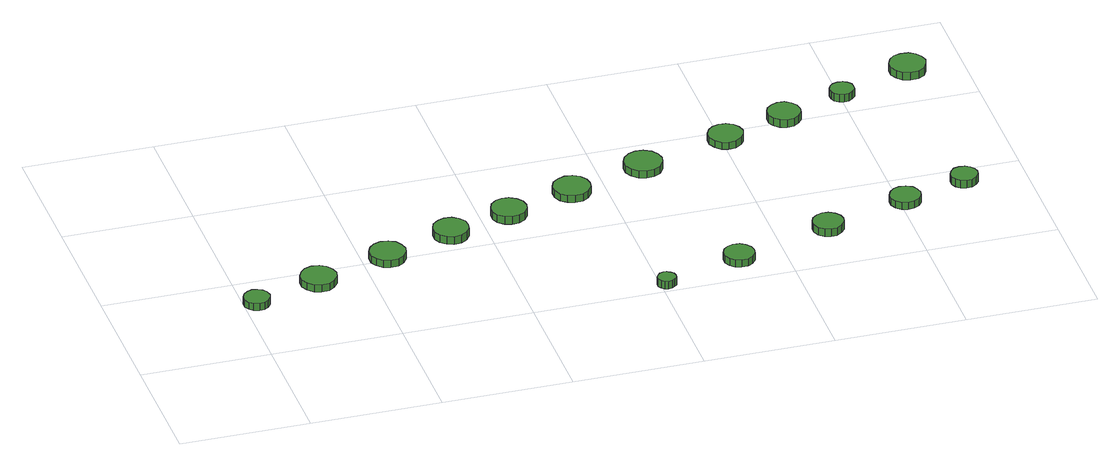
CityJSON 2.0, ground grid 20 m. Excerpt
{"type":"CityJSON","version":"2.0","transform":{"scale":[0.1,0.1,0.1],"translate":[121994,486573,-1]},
"CityObjects":{
"tree1":{"type":"SolitaryVegetationObject","attributes":{"function":"something"},"geometry":[{"type":"MultiSurface","lod":"1","boundaries":[[[0,1,2,3,4,5,6,7,8,9,10,11,12,13,14]],[[15,16,17,18,19,20,21,22,23,24,25,26,27,28,29]],[[0,29,28,1]],[[1,28,27,2]],[[2,27,26,3]],[[3,26,25,4]],[[4,25,24,5]],[[5,24,23,6]],[[6,23,22,7]],[[7,22,21,8]],[[8,21,20,9]],[[9,20,19,10]],[[10,19,18,11]],[[11,18,17,12]],[[12,17,16,13]],[[13,16,15,14]],[[14,15,29,0]]]}]},
"tree2":{"type":"SolitaryVegetationObject","attributes":{"function":"something"},"geometry":[{"type":"MultiSurface","lod":"1","boundaries":[[[30,31,32,33,34,35,36,37,38,39,40,41,42,43,44]],[[45,46,47,48,49,50,51,52,53,54,55,56,57,58,59]],[[30,59,58,31]],[[31,58,57,32]],[[32,57,56,33]],[[33,56,55,34]],[[34,55,54,35]],[[35,54,53,36]],[[36,53,52,37]],[[37,52,51,38]],[[38,51,50,39]],[[39,50,49,40]],[[40,49,48,41]],[[41,48,47,42]],[[42,47,46,43]],[[43,46,45,44]],[[44,45,59,30]]]}]},
"tree3":{"type":"SolitaryVegetationObject","attributes":{"function":"something"},"geometry":[{"type":"MultiSurface","lod":"1","boundaries":[[[60,61,62,63,64,65,66,67,68,69,70,71,72,73,74]],[[75,76,77,78,79,80,81,82,83,84,85,86,87,88,89]],[[60,89,88,61]],[[61,88,87,62]],[[62,87,86,63]],[[63,86,85,64]],[[64,85,84,65]],[[65,84,83,66]],[[66,83,82,67]],[[67,82,81,68]],[[68,81,80,69]],[[69,80,79,70]],[[70,79,78,71]],[[71,78,77,72]],[[72,77,76,73]],[[73,76,75,74]],[[74,75,89,60]]]}]},
"tree4":{"type":"SolitaryVegetationObject","attributes":{"function":"something"},"geometry":[{"type":"MultiSurface","lod":"1","boundaries":[[[90,91,92,93,94,95,96,97,98,99,100,101,102,103,104]],[[105,106,107,108,109,110,111,112,113,114,115,116,117,118,119]],[[90,119,118,91]],[[91,118,117,92]],[[92,117,116,93]],[[93,116,115,94]],[[94,115,114,95]],[[95,114,113,96]],[[96,113,112,97]],[[97,112,111,98]],[[98,111,110,99]],[[99,110,109,100]],[[100,109,108,101]],[[101,108,107,102]],[[102,107,106,103]],[[103,106,105,104]],[[104,105,119,90]]]}]},
"tree5":{"type":"SolitaryVegetationObject","attributes":{"function":"something"},"geometry":[{"type":"MultiSurface","lod":"1","boundaries":[[[120,121,122,123,124,125,126,127,128,129,130,131,132,133,134]],[[135,136,137,138,139,140,141,142,143,144,145,146,147,148,149]],[[120,149,148,121]],[[121,148,147,122]],[[122,147,146,123]],[[123,146,145,124]],[[124,145,144,125]],[[125,144,143,126]],[[126,143,142,127]],[[127,142,141,128]],[[128,141,140,129]],[[129,140,139,130]],[[130,139,138,131]],[[131,138,137,132]],[[132,137,136,133]],[[133,136,135,134]],[[134,135,149,120]]]}]},
"tree6":{"type":"SolitaryVegetationObject","attributes":{"function":"something"},"geometry":[{"type":"MultiSurface","lod":"1","boundaries":[[[150,151,152,153,154,155,156,157,158,159,160,161,162,163,164]],[[165,166,167,168,169,170,171,172,173,174,175,176,177,178,179]],[[150,179,178,151]],[[151,178,177,152]],[[152,177,176,153]],[[153,176,175,154]],[[154,175,174,155]],[[155,174,173,156]],[[156,173,172,157]],[[157,172,171,158]],[[158,171,170,159]],[[159,170,169,160]],[[160,169,168,161]],[[161,168,167,162]],[[162,167,166,163]],[[163,166,165,164]],[[164,165,179,150]]]}]},
"tree7":{"type":"SolitaryVegetationObject","attributes":{"function":"something"},"geometry":[{"type":"MultiSurface","lod":"1","boundaries":[[[180,181,182,183,184,185,186,187,188,189,190,191,192,193,194]],[[195,196,197,198,199,200,201,202,203,204,205,206,207,208,209]],[[180,209,208,181]],[[181,208,207,182]],[[182,207,206,183]],[[183,206,205,184]],[[184,205,204,185]],[[185,204,203,186]],[[186,203,202,187]],[[187,202,201,188]],[[188,201,200,189]],[[189,200,199,190]],[[190,199,198,191]],[[191,198,197,192]],[[192,197,196,193]],[[193,196,195,194]],[[194,195,209,180]]]}]},
"tree8":{"type":"SolitaryVegetationObject","attributes":{"function":"something"},"geometry":[{"type":"MultiSurface","lod":"1","boundaries":[[[210,211,212,213,214,215,216,217,218,219,220,221,222,223,224]],[[225,226,227,228,229,230,231,232,233,234,235,236,237,238,239]],[[210,239,238,211]],[[211,238,237,212]],[[212,237,236,213]],[[213,236,235,214]],[[214,235,234,215]],[[215,234,233,216]],[[216,233,232,217]],[[217,232,231,218]],[[218,231,230,219]],[[219,230,229,220]],[[220,229,228,221]],[[221,228,227,222]],[[222,227,226,223]],[[223,226,225,224]],[[224,225,239,210]]]}]},
"tree9":{"type":"SolitaryVegetationObject","attributes":{"function":"something"},"geometry":[{"type":"MultiSurface","lod":"1","boundaries":[[[240,241,242,243,244,245,246,247,248,249,250,251,252,253,254]],[[255,256,257,258,259,260,261,262,263,264,265,266,267,268,269]],[[240,269,268,241]],[[241,268,267,242]],[[242,267,266,243]],[[243,266,265,244]],[[244,265,264,245]],[[245,264,263,246]],[[246,263,262,247]],[[247,262,261,248]],[[248,261,260,249]],[[249,260,259,250]],[[250,259,258,251]],[[251,258,257,252]],[[252,257,256,253]],[[253,256,255,254]],[[254,255,269,240]]]}]},
"tree10":{"type":"SolitaryVegetationObject","attributes":{"function":"something"},"geometry":[{"type":"MultiSurface","lod":"1","boundaries":[[[270,271,272,273,274,275,276,277,278,279,280,281,282,283,284]],[[285,286,287,288,289,290,291,292,293,294,295,296,297,298,299]],[[270,299,298,271]],[[271,298,297,272]],[[272,297,296,273]],[[273,296,295,274]],[[274,295,294,275]],[[275,294,293,276]],[[276,293,292,277]],[[277,292,291,278]],[[278,291,290,279]],[[279,290,289,280]],[[280,289,288,281]],[[281,288,287,282]],[[282,287,286,283]],[[283,286,285,284]],[[284,285,299,270]]]}]},
"tree11":{"type":"SolitaryVegetationObject","attributes":{"function":"something"},"geometry":[{"type":"MultiSurface","lod":"1","boundaries":[[[300,301,302,303,304,305,306,307,308,309,310,311,312,313,314]],[[315,316,317,318,319,320,321,322,323,324,325,326,327,328,329]],[[300,329,328,301]],[[301,328,327,302]],[[302,327,326,303]],[[303,326,325,304]],[[304,325,324,305]],[[305,324,323,306]],[[306,323,322,307]],[[307,322,321,308]],[[308,321,320,309]],[[309,320,319,310]],[[310,319,318,311]],[[311,318,317,312]],[[312,317,316,313]],[[313,316,315,314]],[[314,315,329,300]]]}]},
"tree12":{"type":"SolitaryVegetationObject","attributes":{"function":"something"},"geometry":[{"type":"MultiSurface","lod":"1","boundaries":[[[330,331,332,333,334,335,336,337,338,339,340,341,342,343,344]],[[345,346,347,348,349,350,351,352,353,354,355,356,357,358,359]],[[330,359,358,331]],[[331,358,357,332]],[[332,357,356,333]],[[333,356,355,334]],[[334,355,354,335]],[[335,354,353,336]],[[336,353,352,337]],[[337,352,351,338]],[[338,351,350,339]],[[339,350,349,340]],[[340,349,348,341]],[[341,348,347,342]],[[342,347,346,343]],[[343,346,345,344]],[[344,345,359,330]]]}]},
"tree13":{"type":"SolitaryVegetationObject","attributes":{"function":"something"},"geometry":[{"type":"MultiSurface","lod":"1","boundaries":[[[360,361,362,363,364,365,366,367,368,369,370,371,372,373,374]],[[375,376,377,378,379,380,381,382,383,384,385,386,387,388,389]],[[360,389,388,361]],[[361,388,387,362]],[[362,387,386,363]],[[363,386,385,364]],[[364,385,384,365]],[[365,384,383,366]],[[366,383,382,367]],[[367,382,381,368]],[[368,381,380,369]],[[369,380,379,370]],[[370,379,378,371]],[[371,378,377,372]],[[372,377,376,373]],[[373,376,375,374]],[[374,375,389,360]]]}]},
"tree14":{"type":"SolitaryVegetationObject","attributes":{"function":"something"},"geometry":[{"type":"MultiSurface","lod":"1","boundaries":[[[390,391,392,393,394,395,396,397,398,399,400,401,402,403,404]],[[405,406,407,408,409,410,411,412,413,414,415,416,417,418,419]],[[390,419,418,391]],[[391,418,417,392]],[[392,417,416,393]],[[393,416,415,394]],[[394,415,414,395]],[[395,414,413,396]],[[396,413,412,397]],[[397,412,411,398]],[[398,411,410,399]],[[399,410,409,400]],[[400,409,408,401]],[[401,408,407,402]],[[402,407,406,403]],[[403,406,405,404]],[[404,405,419,390]]]}]},
"tree15":{"type":"SolitaryVegetationObject","attributes":{"function":"something"},"geometry":[{"type":"MultiSurface","lod":"1","boundaries":[[[420,421,422,423,424,425,426,427,428,429,430,431,432,433,434]],[[435,436,437,438,439,440,441,442,443,444,445,446,447,448,449]],[[420,449,448,421]],[[421,448,447,422]],[[422,447,446,423]],[[423,446,445,424]],[[424,445,444,425]],[[425,444,443,426]],[[426,443,442,427]],[[427,442,441,428]],[[428,441,440,429]],[[429,440,439,430]],[[430,439,438,431]],[[431,438,437,432]],[[432,437,436,433]],[[433,436,435,434]],[[434,435,449,420]]]}]},
"tree16":{"type":"SolitaryVegetationObject","attributes":{"function":"something"},"geometry":[{"type":"MultiSurface","lod":"1","boundaries":[[[450,451,452,453,454,455,456,457,458,459,460,461,462,463,464]],[[465,466,467,468,469,470,471,472,473,474,475,476,477,478,479]],[[450,479,478,451]],[[451,478,477,452]],[[452,477,476,453]],[[453,476,475,454]],[[454,475,474,455]],[[455,474,473,456]],[[456,473,472,457]],[[457,472,471,458]],[[458,471,470,459]],[[459,470,469,460]],[[460,469,468,461]],[[461,468,467,462]],[[462,467,466,463]],[[463,466,465,464]],[[464,465,479,450]]]}]}
},
"vertices":[
[40,141,17],[38,149,17],[33,156,17],[26,160,17],[18,161,17],[10,158,17],[4,153,17],[0,145,17],[0,137,17],[4,129,17],[10,123,17],[18,121,17],[26,122,17],[33,126,17],[38,133,17],[38,133,5],[33,126,5],[26,122,5],[18,121,5],[10,123,5],[4,129,5],[0,137,5],[0,145,5],[4,153,5],[10,158,5],[18,161,5],[26,160,5],[33,156,5],[38,149,5],[40,141,5],
[151,171,17],[148,182,17],[141,192,17],[132,197,17],[120,199,17],[109,195,17],[101,187,17],[96,177,17],[96,166,17],[101,155,17],[109,147,17],[120,144,17],[132,145,17],[141,151,17],[148,160,17],[148,160,5],[141,151,5],[132,145,5],[120,144,5],[109,147,5],[101,155,5],[96,166,5],[96,177,5],[101,187,5],[109,195,5],[120,199,5],[132,197,5],[141,192,5],[148,182,5],[151,171,5],
[267,207,17],[264,218,17],[258,228,17],[248,233,17],[236,235,17],[225,231,17],[217,223,17],[212,213,17],[212,201,17],[217,191,17],[225,183,17],[236,180,17],[248,181,17],[258,187,17],[264,196,17],[264,196,5],[258,187,5],[248,181,5],[236,180,5],[225,183,5],[217,191,5],[212,201,5],[212,213,5],[217,223,5],[225,231,5],[236,235,5],[248,233,5],[258,228,5],[264,218,5],[267,207,5],
[373,242,18],[371,253,18],[364,262,18],[355,268,18],[343,269,18],[333,265,18],[324,258,18],[320,248,18],[320,236,18],[324,226,18],[333,219,18],[343,215,18],[355,216,18],[364,222,18],[371,231,18],[371,231,5],[364,222,5],[355,216,5],[343,215,5],[333,219,5],[324,226,5],[320,236,5],[320,248,5],[324,258,5],[333,265,5],[343,269,5],[355,268,5],[364,262,5],[371,253,5],[373,242,5],
[470,270,18],[468,281,18],[461,290,18],[451,296,18],[440,297,18],[430,294,18],[421,286,18],[417,276,18],[417,265,18],[421,255,18],[430,247,18],[440,244,18],[451,245,18],[461,250,18],[468,259,18],[468,259,5],[461,250,5],[451,245,5],[440,244,5],[430,247,5],[421,255,5],[417,265,5],[417,276,5],[421,286,5],[430,294,5],[440,297,5],[451,296,5],[461,290,5],[468,281,5],[470,270,5],
[623,20,18],[622,26,18],[618,30,18],[613,33,18],[608,34,18],[602,32,18],[598,28,18],[595,23,18],[595,17,18],[598,12,18],[602,8,18],[608,6,18],[613,7,18],[618,10,18],[622,14,18],[622,14,5],[618,10,5],[613,7,5],[608,6,5],[602,8,5],[598,12,5],[595,17,5],[595,23,5],[598,28,5],[602,32,5],[608,34,5],[613,33,5],[618,30,5],[622,26,5],[623,20,5],
[577,303,17],[575,314,17],[568,324,17],[558,330,17],[546,331,17],[535,327,17],[526,320,17],[521,309,17],[521,297,17],[526,286,17],[535,279,17],[546,275,17],[558,276,17],[568,282,17],[575,292,17],[575,292,5],[568,282,5],[558,276,5],[546,275,5],[535,279,5],[526,286,5],[521,297,5],[521,309,5],[526,320,5],[535,327,5],[546,331,5],[558,330,5],[568,324,5],[575,314,5],[577,303,5],
[753,55,18],[751,64,18],[745,72,18],[737,77,18],[727,78,18],[718,75,18],[711,69,18],[707,60,18],[707,50,18],[711,41,18],[718,35,18],[727,32,18],[737,33,18],[745,37,18],[751,45,18],[751,45,6],[745,37,6],[737,33,6],[727,32,6],[718,35,6],[711,41,6],[707,50,6],[707,60,6],[711,69,6],[718,75,6],[727,78,6],[737,77,6],[745,72,6],[751,64,6],[753,55,6],
[698,339,17],[695,351,17],[688,361,17],[677,367,17],[665,368,17],[654,364,17],[645,356,17],[640,345,17],[640,333,17],[645,322,17],[654,314,17],[665,310,17],[677,311,17],[688,317,17],[695,327,17],[695,327,5],[688,317,5],[677,311,5],[665,310,5],[654,314,5],[645,322,5],[640,333,5],[640,345,5],[645,356,5],[654,364,5],[665,368,5],[677,367,5],[688,361,5],[695,351,5],[698,339,5],
[903,101,18],[901,110,18],[895,118,18],[886,123,18],[877,124,18],[868,121,18],[860,114,18],[856,105,18],[856,96,18],[860,87,18],[868,80,18],[877,77,18],[886,78,18],[895,83,18],[901,91,18],[901,91,5],[895,83,5],[886,78,5],[877,77,5],[868,80,5],[860,87,5],[856,96,5],[856,105,5],[860,114,5],[868,121,5],[877,124,5],[886,123,5],[895,118,5],[901,110,5],[903,101,5],
[833,378,17],[830,389,17],[824,398,17],[814,403,17],[803,404,17],[793,401,17],[785,394,17],[780,384,17],[780,373,17],[785,363,17],[793,355,17],[803,352,17],[814,353,17],[824,359,17],[830,367,17],[830,367,5],[824,359,5],[814,353,5],[803,352,5],[793,355,5],[785,363,5],[780,373,5],[780,384,5],[785,394,5],[793,401,5],[803,404,5],[814,403,5],[824,398,5],[830,389,5],[833,378,5],
[929,407,20],[927,418,20],[921,426,20],[912,432,20],[901,433,20],[891,429,20],[883,422,20],[879,413,20],[879,402,20],[883,393,20],[891,386,20],[901,382,20],[912,383,20],[921,389,20],[927,397,20],[927,397,7],[921,389,7],[912,383,7],[901,382,7],[891,386,7],[883,393,7],[879,402,7],[879,413,7],[883,422,7],[891,429,7],[901,433,7],[912,432,7],[921,426,7],[927,418,7],[929,407,7],
[1032,140,17],[1030,149,17],[1025,157,17],[1016,162,17],[1006,163,17],[997,160,17],[990,153,17],[986,145,17],[986,135,17],[990,126,17],[997,120,17],[1006,117,17],[1016,118,17],[1025,122,17],[1030,130,17],[1030,130,5],[1025,122,5],[1016,118,5],[1006,117,5],[997,120,5],[990,126,5],[986,135,5],[986,145,5],[990,153,5],[997,160,5],[1006,163,5],[1016,162,5],[1025,157,5],[1030,149,5],[1032,140,5],
[1020,439,23],[1019,447,23],[1014,453,23],[1008,456,23],[1000,457,23],[993,455,23],[987,450,23],[984,443,23],[984,435,23],[987,428,23],[993,423,23],[1000,421,23],[1008,422,23],[1014,426,23],[1019,432,23],[1019,432,10],[1014,426,10],[1008,422,10],[1000,421,10],[993,423,10],[987,428,10],[984,435,10],[984,443,10],[987,450,10],[993,455,10],[1000,457,10],[1008,456,10],[1014,453,10],[1019,447,10],[1020,439,10],
[1128,169,18],[1126,177,18],[1121,184,18],[1114,188,18],[1105,189,18],[1097,187,18],[1091,181,18],[1087,173,18],[1087,165,18],[1091,157,18],[1097,151,18],[1105,149,18],[1114,150,18],[1121,154,18],[1126,161,18],[1126,161,5],[1121,154,5],[1114,150,5],[1105,149,5],[1097,151,5],[1091,157,5],[1087,165,5],[1087,173,5],[1091,181,5],[1097,187,5],[1105,189,5],[1114,188,5],[1121,184,5],[1126,177,5],[1128,169,5],
[1140,473,27],[1137,484,27],[1131,493,27],[1121,499,27],[1109,500,27],[1098,497,27],[1090,489,27],[1085,479,27],[1085,467,27],[1090,457,27],[1098,449,27],[1109,445,27],[1121,446,27],[1131,452,27],[1137,462,27],[1137,462,14],[1131,452,14],[1121,446,14],[1109,445,14],[1098,449,14],[1090,457,14],[1085,467,14],[1085,479,14],[1090,489,14],[1098,497,14],[1109,500,14],[1121,499,14],[1131,493,14],[1137,484,14],[1140,473,14]
]}
